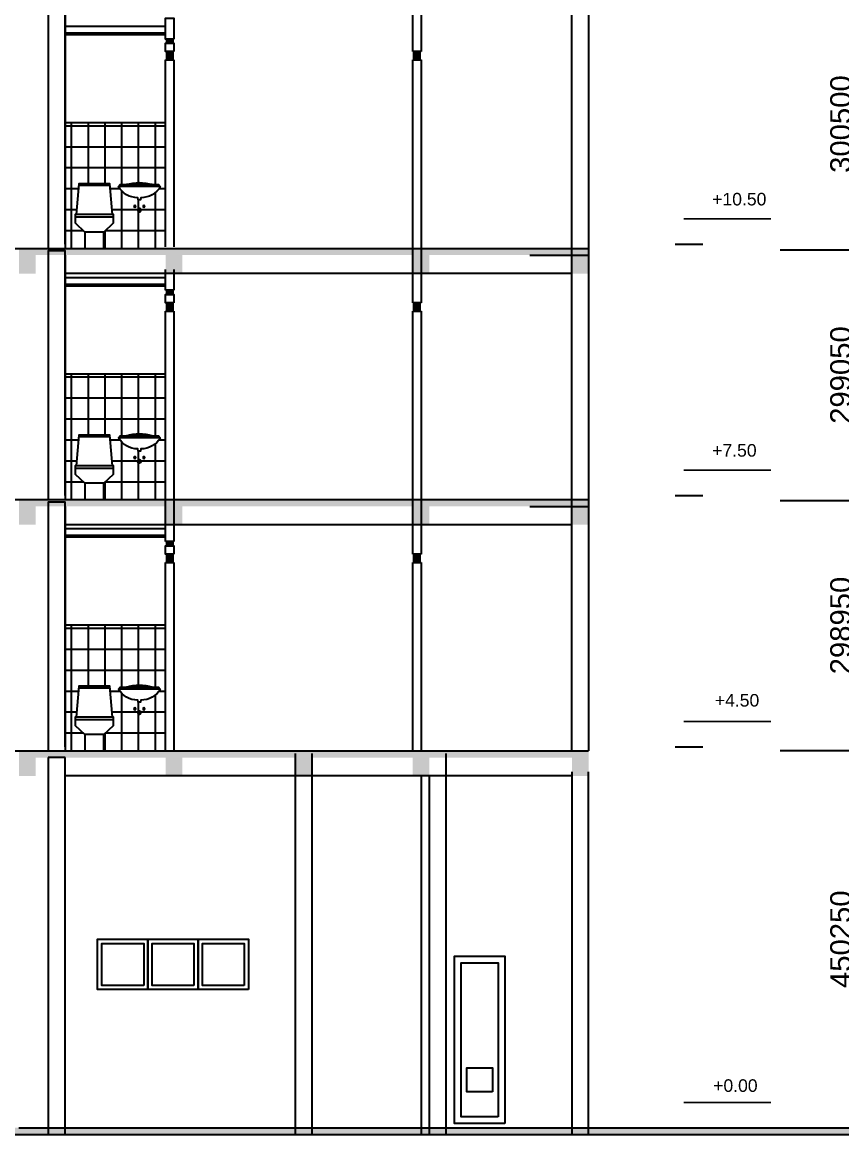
# Model space of a CAD drawing. Extents: x -110475 to -26375, y -22185 to 37215.
# Drawn here: x -48423 to -38642, y -7603 to 5716 of the extents above; entities that cross this region are included whole.
import ezdxf

# ---------------------------------------------------------------- set-up
doc = ezdxf.new("R2010")
doc.units = 0
doc.header["$LTSCALE"] = 800
doc.header["$MEASUREMENT"] = 0
doc.header["$PDMODE"] = 2
doc.layers.get('0').update_dxf_attribs({"linetype": 'CONTINUOUS'})
doc.layers.get('DEFPOINTS').update_dxf_attribs({"linetype": 'CONTINUOUS'})
for name, color, linetype in [('BAO', 3, 'CONTINUOUS'), ('CUA', 4, 'CONTINUOUS'), ('DIM', 6, 'CONTINUOUS'), ('HATCH', 6, 'CONTINUOUS'), ('mc1', 5, 'CONTINUOUS'), ('MDUNG', 3, 'CONTINUOUS'), ('TBI', 3, 'CONTINUOUS'), ('TEXT', 7, 'CONTINUOUS')]:
    doc.layers.add(name, color=color, linetype=linetype)
doc.styles.add('DIM', font='VHELVEN.TTF')
doc.styles.add('VNI-HELVE', font='VHELVEN.TTF')
doc.dimstyles.new('DIM100S', dxfattribs={"dimtxt": 250, "dimasz": 150, "dimexe": 200, "dimexo": 0, "dimgap": 100, "dimtad": 1, "dimdec": 0, "dimlfac": 100, "dimrnd": 50, "dimzin": 0, "dimdsep": 46, "dimtxsty": 'VNI-HELVE', "dimblk1": 'ARCHTICK', "dimblk2": 'ARCHTICK', "dimsah": 1, "dimcen": 0, "dimclrd": 6, "dimclre": 6, "dimclrt": 6, "dimadec": 0, "dimazin": 0, "dimtfac": 1, "dimtdec": 0, "dimtofl": 0, "dimtmove": 0, "dimatfit": 3, "dimldrblk": 'ARCHTICK', "dimfxl": 0, "dimtolj": 1, "dimtzin": 0, "dimarcsym": 0})

# ---------------------------------------------------------------- blocks, each defined once
blk = doc.blocks.new('fdwc')
at = {"layer": 'mc1', "color": 4, "linetype": 'ByBlock'}
for points in [[(-600, 0), (0, 0), (0, 2000), (-600, 2000)], [(-520, 80), (-80, 80), (-80, 1920), (-520, 1920)], [(-452, 380), (-148, 380), (-148, 663), (-452, 663)]]:
    blk.add_lwpolyline(points, close=True, dxfattribs=at)
blk = doc.blocks.new('WC2d21')
at = {"color": 151}
for p, q in [((-250, 738), (250, 738)), ((-69, 502), (-39, 502)), ((-54, 517), (-54, 488)), ((-25, 457), (25, 457)), ((0, 483), (0, 432)), ((69, 502), (39, 502)), ((54, 517), (54, 488))]:
    blk.add_line(p, q, dxfattribs=at)
blk.add_line((-154, 762), (154, 762))
blk.add_lwpolyline([(14, 580), (19, 605, 0.263805), (250, 738), (229, 762), (154, 762, 0.159336), (-154, 762), (-229, 762), (-250, 738, 0.263805), (-19, 605), (-14, 580), (0, 580)], format="xyb", close=True)
for centre, radius in [((-54, 502), 10.5), ((0, 457), 21), ((54, 502), 10.5)]:
    blk.add_circle(centre, radius, dxfattribs=at)
blk = doc.blocks.new('_ArchTick')
h = blk.add_hatch(color=256)
edge = h.paths.add_edge_path()
edge.add_ellipse((0, 0), major_axis=(0.5, 0.5), ratio=0.348148, start_angle=0, end_angle=360)
blk.add_ellipse((0, 0), major_axis=(0.5, 0.5), ratio=0.348148)
blk = doc.blocks.new('*D35')
at = {"layer": 'DEFPOINTS', "color": 0, "linetype": 'Continuous'}
for p in [(-39376, -2981), (-38423, -2981), (-41663, -7484)]:
    blk.add_point(p, dxfattribs=at)
at = {"layer": 'DIM', "color": 6, "linetype": 'Continuous', "lineweight": -2}
for p, q in [((-39376, -2981), (-38223, -2981)), ((-38423, -7484), (-38423, -2981)), ((-41663, -7484), (-38223, -7484))]:
    blk.add_line(p, q, dxfattribs=at)
at = {"layer": 'DIM', "color": 6, "linetype": 'Continuous', "lineweight": -2, "xscale": 200, "yscale": 200, "zscale": 200}
for p, rotation in [((-38423, -2981), 90), ((-38423, -7484), 270)]:
    blk.add_blockref('_ArchTick', p, dxfattribs=dict(at, rotation=rotation))
at = {"layer": 'DIM', "color": 6, "linetype": 'Continuous', "insert": (-38652, -5233), "char_height": 250, "attachment_point": 5, "rotation": 90, "style": 'VNI-HELVE'}
blk.add_mtext('\\A1;450250', dxfattribs=at)
blk = doc.blocks.new('*D36')
at = {"layer": 'DEFPOINTS', "color": 0, "linetype": 'Continuous'}
for p in [(-39376, 8), (-38423, 8), (-39376, -2981)]:
    blk.add_point(p, dxfattribs=at)
at = {"layer": 'DIM', "color": 6, "linetype": 'Continuous', "lineweight": -2}
for p, q in [((-39376, 8), (-38223, 8)), ((-38423, -2981), (-38423, 8)), ((-39376, -2981), (-38223, -2981))]:
    blk.add_line(p, q, dxfattribs=at)
at = {"layer": 'DIM', "color": 6, "linetype": 'Continuous', "lineweight": -2, "xscale": 200, "yscale": 200, "zscale": 200}
for p, rotation in [((-38423, 8), 90), ((-38423, -2981), 270)]:
    blk.add_blockref('_ArchTick', p, dxfattribs=dict(at, rotation=rotation))
at = {"layer": 'DIM', "color": 6, "linetype": 'Continuous', "insert": (-38652, -1487), "char_height": 250, "attachment_point": 5, "rotation": 90, "style": 'VNI-HELVE'}
blk.add_mtext('\\A1;298950', dxfattribs=at)
blk = doc.blocks.new('*D37')
at = {"layer": 'DEFPOINTS', "color": 0, "linetype": 'Continuous'}
for p in [(-39376, 2999), (-38423, 2999), (-39376, 8)]:
    blk.add_point(p, dxfattribs=at)
at = {"layer": 'DIM', "color": 6, "linetype": 'Continuous', "lineweight": -2}
for p, q in [((-39376, 2999), (-38223, 2999)), ((-38423, 8), (-38423, 2999)), ((-39376, 8), (-38223, 8))]:
    blk.add_line(p, q, dxfattribs=at)
at = {"layer": 'DIM', "color": 6, "linetype": 'Continuous', "lineweight": -2, "xscale": 200, "yscale": 200, "zscale": 200}
for p, rotation in [((-38423, 2999), 90), ((-38423, 8), 270)]:
    blk.add_blockref('_ArchTick', p, dxfattribs=dict(at, rotation=rotation))
at = {"layer": 'DIM', "color": 6, "linetype": 'Continuous', "insert": (-38652, 1504), "char_height": 250, "attachment_point": 5, "rotation": 90, "style": 'VNI-HELVE'}
blk.add_mtext('\\A1;299050', dxfattribs=at)
blk = doc.blocks.new('*D38')
at = {"layer": 'DEFPOINTS', "color": 0, "linetype": 'Continuous'}
for p in [(-39376, 6004), (-38423, 6004), (-39376, 2999)]:
    blk.add_point(p, dxfattribs=at)
at = {"layer": 'DIM', "color": 6, "linetype": 'Continuous', "lineweight": -2}
for p, q in [((-39376, 6004), (-38223, 6004)), ((-38423, 2999), (-38423, 6004)), ((-39376, 2999), (-38223, 2999))]:
    blk.add_line(p, q, dxfattribs=at)
at = {"layer": 'DIM', "color": 6, "linetype": 'Continuous', "lineweight": -2, "xscale": 200, "yscale": 200, "zscale": 200}
for p, rotation in [((-38423, 6004), 90), ((-38423, 2999), 270)]:
    blk.add_blockref('_ArchTick', p, dxfattribs=dict(at, rotation=rotation))
at = {"layer": 'DIM', "color": 6, "linetype": 'Continuous', "insert": (-38652, 4501), "char_height": 250, "attachment_point": 5, "rotation": 90, "style": 'VNI-HELVE'}
blk.add_mtext('\\A1;300500', dxfattribs=at)

msp = doc.modelspace()

# ---------------------------------------------------------------- hatches: boundary and pattern name
at = {"layer": 'HATCH'}
h = msp.add_hatch(dxfattribs=at)
h.set_pattern_fill('_USER', color=6, scale=200, angle=90, style=0, pattern_type=0)
h.set_pattern_definition([(90, (-239834.67, 10230.74), (200, 1e-14), [])])
h.paths.add_polyline_path([(-47912.808, 4516.307), (-46712.808, 4516.307), (-46712.808, 3066.307), (-46712.808, 3016.307), (-47447.808, 3016.307), (-47447.808, 3212.139), (-47333.808, 3320.007), (-47333.808, 3387.971), (-47333.808, 3419.307), (-47345.575, 3419.307), (-47377.808, 3787.307), (-47562.808, 3787.307), (-47747.808, 3787.307), (-47780.04, 3419.307), (-47791.808, 3419.307), (-47791.808, 3387.971), (-47791.808, 3320.007), (-47677.808, 3212.139), (-47677.808, 3016.307), (-47912.808, 3016.307)])
h.paths.add_polyline_path([(-47254.481, 3778.798), (-47275.423, 3754.289, 0.263804579), (-47044.657, 3620.817), (-47039.753, 3596.307), (-47025.283, 3596.307), (-47010.813, 3596.307), (-47005.91, 3620.817, 0.263804579), (-46775.144, 3754.289), (-46796.086, 3778.798), (-46871.461, 3778.798, 0.159336024), (-47179.105, 3778.798)], flags=16)
h.paths.add_polyline_path([(-47090.092, 3518.798, 1), (-47069.092, 3518.798, 1)], flags=16)
h.paths.add_polyline_path([(-46981.474, 3518.798, 1), (-46960.474, 3518.798, 1)], flags=16)
h.paths.add_polyline_path([(-47046.283, 3473.798, 1), (-47004.283, 3473.798, 1)], flags=16)
h = msp.add_hatch(dxfattribs=at)
h.set_pattern_fill('_USER', color=6, scale=250, style=0, pattern_type=0)
h.set_pattern_definition([(180, (-239834.67, 10230.74), (0, 250), [])])
h.paths.add_polyline_path([(-47912.808, 4516.307), (-46712.808, 4516.307), (-46712.808, 3066.307), (-46712.808, 3016.307), (-47447.808, 3016.307), (-47447.808, 3212.139), (-47333.808, 3320.007), (-47333.808, 3387.971), (-47333.808, 3419.307), (-47345.575, 3419.307), (-47377.808, 3787.307), (-47562.808, 3787.307), (-47747.808, 3787.307), (-47780.04, 3419.307), (-47791.808, 3419.307), (-47791.808, 3387.971), (-47791.808, 3320.007), (-47677.808, 3212.139), (-47677.808, 3016.307), (-47912.808, 3016.307)])
h.paths.add_polyline_path([(-47254.481, 3778.798), (-47275.423, 3754.289, 0.263804579), (-47044.657, 3620.817), (-47039.753, 3596.307), (-47025.283, 3596.307), (-47010.813, 3596.307), (-47005.91, 3620.817, 0.263804579), (-46775.144, 3754.289), (-46796.086, 3778.798), (-46871.461, 3778.798, 0.159336024), (-47179.105, 3778.798)], flags=16)
h.paths.add_polyline_path([(-47090.092, 3518.798, 1), (-47069.092, 3518.798, 1)], flags=16)
h.paths.add_polyline_path([(-47046.283, 3473.798, 1), (-47004.283, 3473.798, 1)], flags=16)
h.paths.add_polyline_path([(-46981.474, 3518.798, 1), (-46960.474, 3518.798, 1)], flags=16)
h = msp.add_hatch(dxfattribs=at)
h.set_pattern_fill('_USER', color=6, scale=200, angle=90, style=0, pattern_type=0)
h.set_pattern_definition([(90, (-239834.67, 7230.74), (200, 1e-14), [])])
h.paths.add_polyline_path([(-47912.808, 1516.307), (-46712.808, 1516.307), (-46712.808, 66.307), (-46712.808, 16.307), (-47447.808, 16.307), (-47447.808, 212.139), (-47333.808, 320.007), (-47333.808, 387.971), (-47333.808, 419.307), (-47345.575, 419.307), (-47377.808, 787.307), (-47562.808, 787.307), (-47747.808, 787.307), (-47780.04, 419.307), (-47791.808, 419.307), (-47791.808, 387.971), (-47791.808, 320.007), (-47677.808, 212.139), (-47677.808, 16.307), (-47912.808, 16.307)])
h.paths.add_polyline_path([(-47254.481, 778.798), (-47275.423, 754.289, 0.263804579), (-47044.657, 620.817), (-47039.753, 596.307), (-47025.283, 596.307), (-47010.813, 596.307), (-47005.91, 620.817, 0.263804579), (-46775.144, 754.289), (-46796.086, 778.798), (-46871.461, 778.798, 0.159336024), (-47179.105, 778.798)], flags=16)
h.paths.add_polyline_path([(-47090.092, 518.798, 1), (-47069.092, 518.798, 1)], flags=16)
h.paths.add_polyline_path([(-46981.474, 518.798, 1), (-46960.474, 518.798, 1)], flags=16)
h.paths.add_polyline_path([(-47046.283, 473.798, 1), (-47004.283, 473.798, 1)], flags=16)
h = msp.add_hatch(dxfattribs=at)
h.set_pattern_fill('_USER', color=6, scale=250, style=0, pattern_type=0)
h.set_pattern_definition([(180, (-239834.67, 7230.74), (0, 250), [])])
h.paths.add_polyline_path([(-47912.808, 1516.307), (-46712.808, 1516.307), (-46712.808, 66.307), (-46712.808, 16.307), (-47447.808, 16.307), (-47447.808, 212.139), (-47333.808, 320.007), (-47333.808, 387.971), (-47333.808, 419.307), (-47345.575, 419.307), (-47377.808, 787.307), (-47562.808, 787.307), (-47747.808, 787.307), (-47780.04, 419.307), (-47791.808, 419.307), (-47791.808, 387.971), (-47791.808, 320.007), (-47677.808, 212.139), (-47677.808, 16.307), (-47912.808, 16.307)])
h.paths.add_polyline_path([(-47254.481, 778.798), (-47275.423, 754.289, 0.263804579), (-47044.657, 620.817), (-47039.753, 596.307), (-47025.283, 596.307), (-47010.813, 596.307), (-47005.91, 620.817, 0.263804579), (-46775.144, 754.289), (-46796.086, 778.798), (-46871.461, 778.798, 0.159336024), (-47179.105, 778.798)], flags=16)
h.paths.add_polyline_path([(-47090.092, 518.798, 1), (-47069.092, 518.798, 1)], flags=16)
h.paths.add_polyline_path([(-47046.283, 473.798, 1), (-47004.283, 473.798, 1)], flags=16)
h.paths.add_polyline_path([(-46981.474, 518.798, 1), (-46960.474, 518.798, 1)], flags=16)
h = msp.add_hatch(dxfattribs=at)
h.set_pattern_fill('_USER', color=6, scale=200, angle=90, style=0, pattern_type=0)
h.set_pattern_definition([(90, (-239834.67, 4230.74), (200, 1e-14), [])])
h.paths.add_polyline_path([(-47912.808, -1483.693), (-46712.808, -1483.693), (-46712.808, -2933.693), (-46712.808, -2983.693), (-47447.808, -2983.693), (-47447.808, -2787.861), (-47333.808, -2679.993), (-47333.808, -2612.029), (-47333.808, -2580.693), (-47345.575, -2580.693), (-47377.808, -2212.693), (-47562.808, -2212.693), (-47747.808, -2212.693), (-47780.04, -2580.693), (-47791.808, -2580.693), (-47791.808, -2612.029), (-47791.808, -2679.993), (-47677.808, -2787.861), (-47677.808, -2983.693), (-47912.808, -2983.693)])
h.paths.add_polyline_path([(-47254.481, -2221.202), (-47275.423, -2245.711, 0.263804579), (-47044.657, -2379.183), (-47039.753, -2403.693), (-47025.283, -2403.693), (-47010.813, -2403.693), (-47005.91, -2379.183, 0.263804579), (-46775.144, -2245.711), (-46796.086, -2221.202), (-46871.461, -2221.202, 0.159336024), (-47179.105, -2221.202)], flags=16)
h.paths.add_polyline_path([(-47090.092, -2481.202, 1), (-47069.092, -2481.202, 1)], flags=16)
h.paths.add_polyline_path([(-46981.474, -2481.202, 1), (-46960.474, -2481.202, 1)], flags=16)
h.paths.add_polyline_path([(-47046.283, -2526.202, 1), (-47004.283, -2526.202, 1)], flags=16)
h = msp.add_hatch(dxfattribs=at)
h.set_pattern_fill('_USER', color=6, scale=250, style=0, pattern_type=0)
h.set_pattern_definition([(180, (-239834.67, 4230.74), (0, 250), [])])
h.paths.add_polyline_path([(-47912.808, -1483.693), (-46712.808, -1483.693), (-46712.808, -2933.693), (-46712.808, -2983.693), (-47447.808, -2983.693), (-47447.808, -2787.861), (-47333.808, -2679.993), (-47333.808, -2612.029), (-47333.808, -2580.693), (-47345.575, -2580.693), (-47377.808, -2212.693), (-47562.808, -2212.693), (-47747.808, -2212.693), (-47780.04, -2580.693), (-47791.808, -2580.693), (-47791.808, -2612.029), (-47791.808, -2679.993), (-47677.808, -2787.861), (-47677.808, -2983.693), (-47912.808, -2983.693)])
h.paths.add_polyline_path([(-47254.481, -2221.202), (-47275.423, -2245.711, 0.263804579), (-47044.657, -2379.183), (-47039.753, -2403.693), (-47025.283, -2403.693), (-47010.813, -2403.693), (-47005.91, -2379.183, 0.263804579), (-46775.144, -2245.711), (-46796.086, -2221.202), (-46871.461, -2221.202, 0.159336024), (-47179.105, -2221.202)], flags=16)
h.paths.add_polyline_path([(-47090.092, -2481.202, 1), (-47069.092, -2481.202, 1)], flags=16)
h.paths.add_polyline_path([(-47046.283, -2526.202, 1), (-47004.283, -2526.202, 1)], flags=16)
h.paths.add_polyline_path([(-46981.474, -2481.202, 1), (-46960.474, -2481.202, 1)], flags=16)

# ---------------------------------------------------------------- linework, layer by layer
at = {"layer": 'BAO', "color": 3, "linetype": 'Continuous'}
for points in [[(-41862.808, 2716.307), (-47912.867, 2716.307)], [(-41862.808, -283.693), (-47912.867, -283.693)], [(-41862.808, -3283.693), (-47912.867, -3283.693)]]:
    msp.add_lwpolyline(points, dxfattribs=at)
at = {"layer": 'CUA', "color": 4, "linetype": 'Continuous'}
for p, q in [((-46712.808, 5666.307), (-47912.808, 5666.307)), ((-46712.808, 5586.307), (-47912.808, 5586.307)), ((-46712.808, 5566.307), (-47912.808, 5566.307)), ((-46712.808, 2666.307), (-47912.808, 2666.307)), ((-46712.808, 2586.307), (-47912.808, 2586.307)), ((-46712.808, 2566.307), (-47912.808, 2566.307)), ((-46712.808, -333.693), (-47912.808, -333.693)), ((-46712.808, -413.693), (-47912.808, -413.693)), ((-46712.808, -433.693), (-47912.808, -433.693))]:
    msp.add_line(p, q, dxfattribs=at)
at = {"layer": 'CUA', "color": 4}
for points in [[(-46923.833, -5833.693), (-47523.833, -5833.693), (-47523.833, -5233.693), (-46923.833, -5233.693)], [(-46973.833, -5783.693), (-47473.833, -5783.693), (-47473.833, -5283.693), (-46973.833, -5283.693)], [(-46323.833, -5833.693), (-46923.833, -5833.693), (-46923.833, -5233.693), (-46323.833, -5233.693)], [(-46373.833, -5783.693), (-46873.833, -5783.693), (-46873.833, -5283.693), (-46373.833, -5283.693)], [(-45723.833, -5833.693), (-46323.833, -5833.693), (-46323.833, -5233.693), (-45723.833, -5233.693)], [(-45773.833, -5783.693), (-46273.833, -5783.693), (-46273.833, -5283.693), (-45773.833, -5283.693)]]:
    msp.add_lwpolyline(points, close=True, dxfattribs=at)
at = {"layer": 'HATCH', "color": 6}
for p, q in [((-46712.808, 4516.307), (-47912.808, 4516.307)), ((-46712.808, 1516.307), (-47912.808, 1516.307)), ((-46712.808, -1483.693), (-47912.808, -1483.693))]:
    msp.add_line(p, q, dxfattribs=at)
at = {"layer": 'mc1', "color": 5, "linetype": 'Continuous'}
for p, q in [((-43662.808, 5366.307), (-43762.808, 5366.307)), ((-46712.808, 5266.307), (-46612.808, 5266.307)), ((-43762.808, 5266.307), (-43662.808, 5266.307)), ((-46612.808, 2516.307), (-46712.808, 2516.307)), ((-46712.808, 2266.307), (-46612.808, 2266.307)), ((-43662.808, 2366.307), (-43762.808, 2366.307)), ((-43762.808, 2266.307), (-43662.808, 2266.307)), ((-46612.808, -483.693), (-46712.808, -483.693)), ((-43662.808, -633.693), (-43762.808, -633.693)), ((-46712.808, -733.693), (-46612.808, -733.693)), ((-43762.808, -733.693), (-43662.808, -733.693))]:
    msp.add_line(p, q, dxfattribs=at)
at = {"layer": 'mc1', "color": 5}
for p, q in [((-42362.808, 3016.307), (-41662.808, 3016.307)), ((-42362.808, 2936.307), (-41662.808, 2936.307)), ((-42362.808, 16.307), (-41662.808, 16.307)), ((-42362.808, -63.693), (-41662.808, -63.693))]:
    msp.add_line(p, q, dxfattribs=at)
at = {"layer": 'mc1', "color": 4, "linetype": 'Continuous'}
for p, q in [((-48462.808, -7483.693), (-37041.781, -7483.693)), ((-48382.808, -7563.693), (-37041.781, -7563.693))]:
    msp.add_line(p, q, dxfattribs=at)
at = {"layer": 'mc1', "color": 5, "linetype": 'Continuous'}
for points in [[(-50512.936, 3016.307), (-41662.808, 3016.307)], [(-50512.936, 16.307), (-41662.808, 16.307)], [(-50512.936, 16.307), (-41662.808, 16.307)], [(-50712.936, -2983.693), (-41662.808, -2983.693)], [(-50712.936, -2983.693), (-41662.808, -2983.693)]]:
    msp.add_lwpolyline(points, dxfattribs=at)
for points in [[(-46612.808, 5516.307), (-46712.808, 5516.307), (-46612.808, 5466.307), (-46712.808, 5466.307)], [(-46612.808, 5366.307), (-46712.808, 5366.307), (-46612.808, 5266.307), (-46712.808, 5266.307)], [(-43662.808, 5366.307), (-43762.808, 5366.307), (-43662.808, 5266.307), (-43762.808, 5266.307)], [(-46612.808, 2516.307), (-46712.808, 2516.307), (-46612.808, 2466.307), (-46712.808, 2466.307)], [(-46612.808, 2366.307), (-46712.808, 2366.307), (-46612.808, 2266.307), (-46712.808, 2266.307)], [(-43662.808, 2366.307), (-43762.808, 2366.307), (-43662.808, 2266.307), (-43762.808, 2266.307)], [(-46612.808, -483.693), (-46712.808, -483.693), (-46612.808, -533.693), (-46712.808, -533.693)], [(-46612.808, -633.693), (-46712.808, -633.693), (-46612.808, -733.693), (-46712.808, -733.693)], [(-43662.808, -633.693), (-43762.808, -633.693), (-43662.808, -733.693), (-43762.808, -733.693)]]:
    msp.add_solid(points, dxfattribs=at)
at = {"layer": 'mc1', "color": 5, "linetype": 'ByBlock'}
for points in [[(-48262.808, 3016.307), (-48462.808, 3016.307), (-48262.808, 2716.307), (-48462.808, 2716.307)], [(-46712.808, 3016.307), (-48262.808, 3016.307), (-46712.808, 2936.307), (-48262.808, 2936.307)], [(-46512.808, 3016.307), (-46712.808, 3016.307), (-46512.808, 2716.307), (-46712.808, 2716.307)], [(-43762.808, 3016.307), (-46512.808, 3016.307), (-43762.808, 2936.307), (-46512.808, 2936.307)], [(-43562.808, 3016.307), (-43762.808, 3016.307), (-43562.808, 2716.307), (-43762.808, 2716.307)], [(-42362.808, 3016.307), (-43720.36, 3016.307), (-42362.808, 2936.307), (-43720.36, 2936.307)], [(-41662.808, 3016.307), (-41862.808, 3016.307), (-41662.808, 2716.307), (-41862.808, 2716.307)], [(-48262.808, 16.307), (-48462.808, 16.307), (-48262.808, -283.693), (-48462.808, -283.693)], [(-46712.808, 16.307), (-48262.808, 16.307), (-46712.808, -63.693), (-48262.808, -63.693)], [(-46512.808, 16.307), (-46712.808, 16.307), (-46512.808, -283.693), (-46712.808, -283.693)], [(-43762.808, 16.307), (-46512.808, 16.307), (-43762.808, -63.693), (-46512.808, -63.693)], [(-43562.808, 16.307), (-43762.808, 16.307), (-43562.808, -283.693), (-43762.808, -283.693)], [(-42362.808, 16.307), (-43720.36, 16.307), (-42362.808, -63.693), (-43720.36, -63.693)], [(-41662.808, 16.307), (-41862.808, 16.307), (-41662.808, -283.693), (-41862.808, -283.693)], [(-48262.808, -2983.693), (-48462.808, -2983.693), (-48262.808, -3283.693), (-48462.808, -3283.693)], [(-46712.808, -2983.693), (-48262.808, -2983.693), (-46712.808, -3063.693), (-48262.808, -3063.693)], [(-46512.808, -2983.693), (-46712.808, -2983.693), (-46512.808, -3283.693), (-46712.808, -3283.693)], [(-43762.808, -2983.693), (-46512.808, -2983.693), (-43762.808, -3063.693), (-46512.808, -3063.693)], [(-44962.808, -2983.693), (-45162.808, -2983.693), (-44962.808, -3283.693), (-45162.808, -3283.693)], [(-43562.808, -2983.693), (-43762.808, -2983.693), (-43562.808, -3283.693), (-43762.808, -3283.693)], [(-41762.808, -2983.693), (-43720.36, -2983.693), (-41762.808, -3063.693), (-43720.36, -3063.693)], [(-41662.808, -2983.693), (-41862.808, -2983.693), (-41662.808, -3283.693), (-41862.808, -3283.693)]]:
    msp.add_solid(points, dxfattribs=at)
at = {"layer": 'mc1', "color": 5}
for points in [[(-42362.808, 2936.307), (-41662.808, 2936.307), (-42362.808, 3016.307), (-41662.808, 3016.307)], [(-42362.808, -63.693), (-41662.808, -63.693), (-42362.808, 16.307), (-41662.808, 16.307)]]:
    msp.add_solid(points, dxfattribs=at)
at = {"layer": 'mc1', "color": 4, "linetype": 'Continuous'}
for points in [[(-44962.808, -7563.693), (-52712.936, -7563.693), (-44962.808, -7483.693), (-52712.936, -7483.693)], [(-37041.781, -7563.693), (-44962.808, -7563.693), (-37041.781, -7483.693), (-44962.808, -7483.693)]]:
    msp.add_solid(points, dxfattribs=at)
at = {"layer": 'MDUNG', "color": 3}
for p, q in [((-41662.808, 25950.421), (-41662.808, -2983.693)), ((-41862.808, -2983.693), (-41862.808, 24316.307)), ((-43762.808, 5366.307), (-43762.808, 6033.888)), ((-43662.808, 6033.888), (-43662.808, 5366.307)), ((-48112.808, 5936.307), (-48112.808, 3016.307)), ((-47912.808, 5936.307), (-47912.808, 3016.307)), ((-46712.808, 3033.888), (-46712.808, 5266.307)), ((-46612.808, 5266.307), (-46612.808, 3033.888)), ((-43762.808, 3033.888), (-43762.808, 5266.307)), ((-43662.808, 5266.307), (-43662.808, 3033.888)), ((-48112.808, 2936.307), (-48112.808, 16.307)), ((-47912.808, 2936.307), (-47912.808, 16.307)), ((-43762.808, 2366.307), (-43762.808, 3033.888)), ((-43662.808, 3033.888), (-43662.808, 2366.307)), ((-46712.808, 2516.307), (-46712.808, 2766.307)), ((-46612.808, 2766.307), (-46612.808, 2516.307)), ((-46712.808, 33.888), (-46712.808, 2266.307)), ((-46612.808, 2266.307), (-46612.808, 33.888)), ((-43762.808, 33.888), (-43762.808, 2266.307)), ((-43662.808, 2266.307), (-43662.808, 33.888)), ((-46712.808, -483.693), (-46712.808, 33.888)), ((-46612.808, 33.888), (-46612.808, -483.693)), ((-43762.808, -633.693), (-43762.808, 33.888)), ((-43662.808, 33.888), (-43662.808, -633.693)), ((-48112.808, -63.693), (-48112.808, -2983.693)), ((-47912.808, -63.693), (-47912.808, -2983.693)), ((-46712.808, -2983.693), (-46712.808, -733.693)), ((-46612.808, -733.693), (-46612.808, -2983.693)), ((-43762.808, -2983.693), (-43762.808, -733.693)), ((-43662.808, -733.693), (-43662.808, -2983.693)), ((-45162.808, -7563.693), (-45162.808, -3013.693)), ((-44962.808, -7563.693), (-44962.808, -3013.693)), ((-43362.808, -7563.693), (-43362.808, -3013.693)), ((-47912.867, -3063.693), (-48112.867, -3063.693)), ((-48112.867, -3063.693), (-48112.867, -7563.693)), ((-47912.867, -7563.693), (-47912.867, -3063.693)), ((-43662.808, -3283.693), (-43662.808, -7563.693)), ((-43562.808, -7563.693), (-43562.808, -3283.693)), ((-41862.808, -3233.693), (-41862.808, -7563.693)), ((-41662.808, -7563.693), (-41662.808, -3233.693))]:
    msp.add_line(p, q, dxfattribs=at)
at = {"layer": 'MDUNG', "color": 3, "linetype": 'ByBlock'}
for points in [[(-47912.808, 3066.307), (-47912.808, 5986.307), (-48112.808, 5986.307), (-48112.808, 3066.307)], [(-47912.808, 66.307), (-47912.808, 2986.307), (-48112.808, 2986.307), (-48112.808, 66.307)], [(-47912.808, -2933.693), (-47912.808, -13.693), (-48112.808, -13.693), (-48112.808, -2933.693)]]:
    msp.add_lwpolyline(points, dxfattribs=at)
at = {"layer": 'MDUNG', "color": 3}
for points in [[(-46612.808, 5516.307), (-46712.808, 5516.307), (-46712.808, 5766.307), (-46612.808, 5766.307)], [(-46612.808, 5366.307), (-46712.808, 5366.307), (-46712.808, 5466.307), (-46612.808, 5466.307)], [(-46612.808, 2366.307), (-46712.808, 2366.307), (-46712.808, 2466.307), (-46612.808, 2466.307)], [(-46612.808, -633.693), (-46712.808, -633.693), (-46712.808, -533.693), (-46612.808, -533.693)]]:
    msp.add_lwpolyline(points, close=True, dxfattribs=at)
at = {"layer": 'TBI', "color": 4}
for p, q in [((-47375.978, 3766.416), (-47749.638, 3766.416)), ((-47333.808, 3419.307), (-47791.808, 3419.307)), ((-47333.808, 3387.971), (-47791.808, 3387.971)), ((-47447.808, 3212.139), (-47677.808, 3212.139)), ((-47375.978, 766.416), (-47749.638, 766.416)), ((-47333.808, 419.307), (-47791.808, 419.307)), ((-47333.808, 387.971), (-47791.808, 387.971)), ((-47447.808, 212.139), (-47677.808, 212.139)), ((-47375.978, -2233.584), (-47749.638, -2233.584)), ((-47333.808, -2580.693), (-47791.808, -2580.693)), ((-47333.808, -2612.029), (-47791.808, -2612.029)), ((-47447.808, -2787.861), (-47677.808, -2787.861)), ((-54462.808, -7563.693), (-48382.808, -7563.693))]:
    msp.add_line(p, q, dxfattribs=at)
for points in [[(-47562.808, 3787.307), (-47747.808, 3787.307), (-47780.04, 3419.307), (-47791.808, 3419.307), (-47791.808, 3387.971), (-47791.808, 3320.007), (-47677.808, 3212.139), (-47677.808, 3016.307), (-47562.808, 3016.307), (-47447.808, 3016.307), (-47447.808, 3212.139), (-47333.808, 3320.007), (-47333.808, 3387.971), (-47333.808, 3419.307), (-47345.575, 3419.307), (-47377.808, 3787.307)], [(-47562.808, 787.307), (-47747.808, 787.307), (-47780.04, 419.307), (-47791.808, 419.307), (-47791.808, 387.971), (-47791.808, 320.007), (-47677.808, 212.139), (-47677.808, 16.307), (-47562.808, 16.307), (-47447.808, 16.307), (-47447.808, 212.139), (-47333.808, 320.007), (-47333.808, 387.971), (-47333.808, 419.307), (-47345.575, 419.307), (-47377.808, 787.307)], [(-47562.808, -2212.693), (-47747.808, -2212.693), (-47780.04, -2580.693), (-47791.808, -2580.693), (-47791.808, -2612.029), (-47791.808, -2679.993), (-47677.808, -2787.861), (-47677.808, -2983.693), (-47562.808, -2983.693), (-47447.808, -2983.693), (-47447.808, -2787.861), (-47333.808, -2679.993), (-47333.808, -2612.029), (-47333.808, -2580.693), (-47345.575, -2580.693), (-47377.808, -2212.693)]]:
    msp.add_lwpolyline(points, close=True, dxfattribs=at)
at = {"layer": 'TEXT', "color": 7}
for p, q in [((-40630.297, 3066.307), (-40300.935, 3066.307)), ((-40630.297, 66.307), (-40300.935, 66.307)), ((-40630.297, -2933.693), (-40300.935, -2933.693)), ((-40630.297, -7483.693), (-40300.935, -7483.693))]:
    msp.add_line(p, q, dxfattribs=at)
for points in [[(-40470.399, 3066.307, 0, 150, 0), (-40470.399, 3216.307, 0, 0, 0), (-40470.399, 3406.756, 20, 20, 0)], [(-40470.399, 66.307, 0, 150, 0), (-40470.399, 216.307, 0, 0, 0), (-40470.399, 406.756, 20, 20, 0)], [(-40470.399, -2933.693, 0, 150, 0), (-40470.399, -2783.693, 0, 0, 0), (-40470.399, -2593.244, 20, 20, 0)], [(-40470.399, -7483.693, 0, 150, 0), (-40470.399, -7333.693, 0, 0, 0), (-40470.399, -7143.244, 20, 20, 0)]]:
    msp.add_lwpolyline(points, format="xyseb", dxfattribs=at)
at = {"layer": 'TEXT', "color": 7, "const_width": 20}
for points in [[(-40526.205, 3368.29), (-39487.507, 3368.29)], [(-40526.205, 368.29), (-39487.507, 368.29)], [(-40526.205, -2631.71), (-39487.507, -2631.71)], [(-40526.205, -7181.71), (-39487.507, -7181.71)]]:
    msp.add_lwpolyline(points, dxfattribs=at)

# ---------------------------------------------------------------- block references
at = {"layer": 'TBI', "color": 4, "xscale": -1}
for p in [(-47025.283, 3016.307), (-47025.283, 16.307), (-47025.283, -2983.693)]:
    msp.add_blockref('WC2d21', p, dxfattribs=at)
at = {"layer": 'TBI', "color": 5, "xscale": -1}
msp.add_blockref('fdwc', (-43262.808, -7433.693), dxfattribs=at)

# ---------------------------------------------------------------- texts
at = {"layer": 'TEXT', "color": 7, "style": 'DIM'}
for tag, p in [('+10.50', (-40187.441, 3529.478)), ('+7.50', (-40187.441, 529.478)), ('+4.50', (-40155.921, -2454.776)), ('+0.00', (-40175.718, -7055.542))]:
    msp.add_attdef(tag, p, '', height=150, dxfattribs=at)

# ---------------------------------------------------------------- dimensions: what is measured, and where the dimension line sits
at = {"layer": 'DIM', "color": 6, "linetype": 'Continuous'}
for base, p1, p2, picture, middle in [((-38423.438, 6003.703), (-39376.266, 2998.907), (-39376.266, 6003.703), '*D38', (-38651.92, 4501.305)), ((-38423.438, 2998.907), (-39376.266, 8.174), (-39376.266, 2998.907), '*D37', (-38651.92, 1503.54)), ((-38423.438, 8.174), (-39376.266, -2981.322), (-39376.266, 8.174), '*D36', (-38651.92, -1486.574)), ((-38423.438, -2981.322), (-41662.808, -7483.693), (-39376.266, -2981.322), '*D35', (-38651.92, -5232.507))]:
    dim = msp.add_linear_dim(base=base, p1=p1, p2=p2, angle=90, dimstyle='DIM100S', override={"dimasz": 200}, dxfattribs=at)
    dim.commit()
    dim.dimension.update_dxf_attribs({"geometry": picture, "text_midpoint": middle})

doc.saveas('drawing.dxf')
